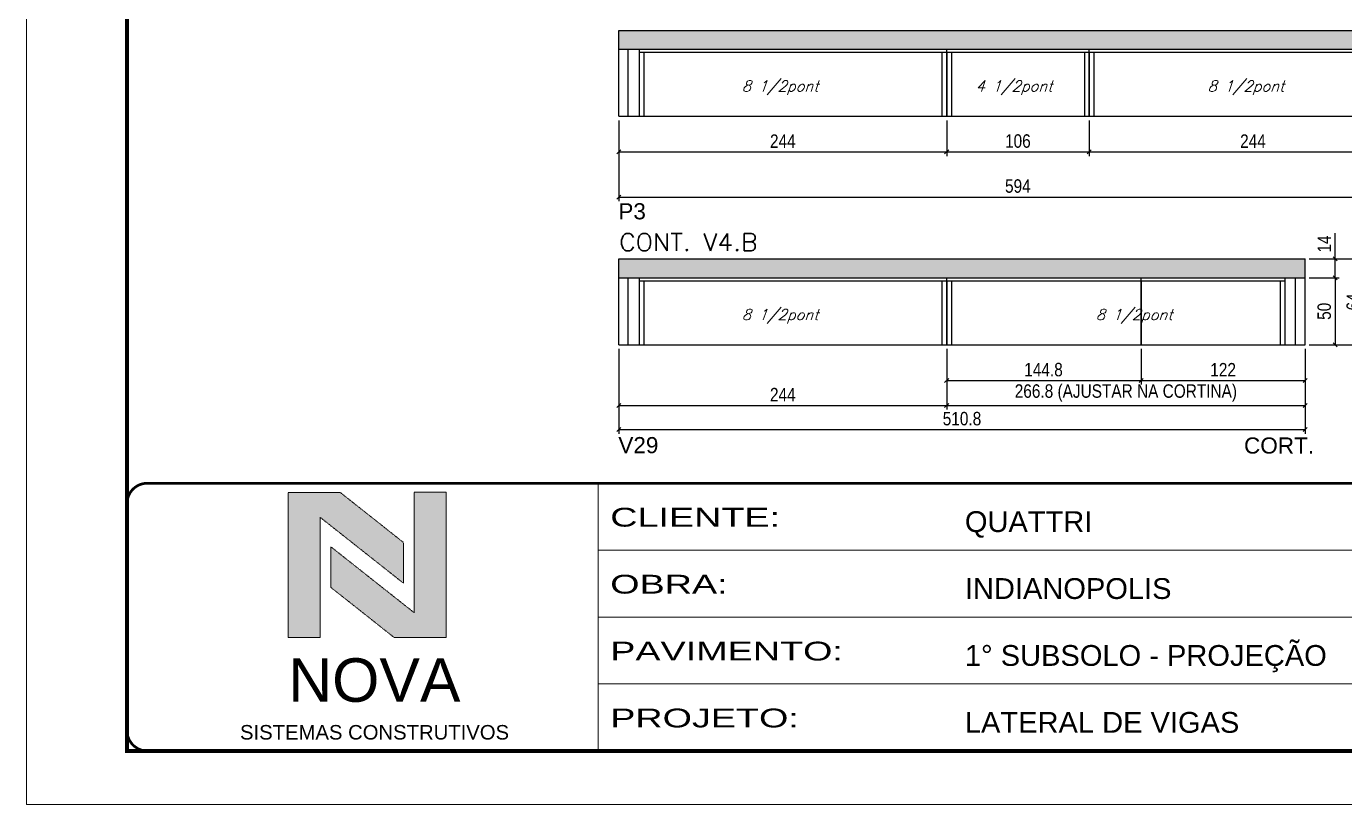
# Model space of a CAD drawing. Header units: millimetres. Extents: x 2921 to 9246, y 316 to 11751.
# Drawn here: x 4506 to 5488, y 8356 to 8935 of the extents above; entities that cross this region are included whole.
import ezdxf

# ---------------------------------------------------------------- set-up
doc = ezdxf.new("R2010")
doc.units = ezdxf.units.MM
doc.linetypes.add('CONTINUO', pattern=[0])
doc.linetypes.add('DASHED', pattern=[0.75, 0.5, -0.25])
for name, color, linetype in [('00 - FELIPE', 2, 'Continuous'), ('1', 3, 'Continuous'), ('5', 5, 'Continuous'), ('COTA', 241, 'Continuous'), ('Painéis', 200, 'Continuous'), ('SARR_2.2x7', 40, 'Continuous'), ('SARR_3.5x7', 81, 'Continuous'), ('texto', 7, 'Continuous')]:
    doc.layers.add(name, color=color, linetype=linetype)
for name, color, linetype, lineweight in [('CARIMBO-LEGENDA', 75, 'Continuous', 15), ('Folhas', 255, 'Continuous', 9), ('SARRAFO DE PRESSAO', 251, 'DASHED', 9), ('Texto Seção', 7, 'Continuous', 15)]:
    doc.layers.add(name, color=color, linetype=linetype, lineweight=lineweight)
doc.styles.add('arial', font='arial.ttf')
doc.styles.add('COTA TECNICA', font='techl___.ttf', dxfattribs={"height": 10})
doc.styles.add('COTA TECNICA-50', font='techl___.ttf', dxfattribs={"height": 10})
doc.styles.add('REGUA-120', font='ROMANS.shx', dxfattribs={"height": 15})
doc.styles.add('Romans', font='romans.shx')
doc.styles.get("Standard").update_dxf_attribs({"font": 'arial.ttf'})
doc.styles.add('Tecnologia', font='')
doc.styles.get('Tecnologia').set_extended_font_data('Forgotten Futurist')
doc.dimstyles.new('COTA PAINEL-50', dxfattribs={"dimtxt": 10, "dimasz": 3, "dimexe": 3, "dimexo": 3, "dimgap": 3, "dimtad": 1, "dimdec": 1, "dimzin": 12, "dimdsep": 46, "dimtxsty": 'COTA TECNICA-50', "dimblk1": 'OBLIQUE', "dimblk2": 'OBLIQUE', "dimsah": 1, "dimcen": 0.9, "dimclrd": 4, "dimclre": 4, "dimclrt": 240, "dimadec": 1, "dimazin": 3, "dimtfac": 1, "dimtdec": 1, "dimtmove": 0, "dimatfit": 3, "dimfxl": 1, "dimtolj": 1, "dimtzin": 12, "dimarcsym": 0})
doc.dimstyles.new('PAINEL', dxfattribs={"dimtxt": 10, "dimasz": 3, "dimexe": 3, "dimexo": 3, "dimgap": 3, "dimtad": 1, "dimdec": 1, "dimzin": 12, "dimdsep": 46, "dimtxsty": 'COTA TECNICA', "dimblk1": 'OBLIQUE', "dimblk2": 'OBLIQUE', "dimsah": 1, "dimcen": 0.9, "dimclrd": 4, "dimclre": 4, "dimclrt": 240, "dimadec": 1, "dimazin": 3, "dimtfac": 1, "dimtdec": 1, "dimtmove": 0, "dimatfit": 3, "dimfxl": 1, "dimtolj": 1, "dimtzin": 12, "dimarcsym": 0})

# ---------------------------------------------------------------- blocks, each defined once
blk = doc.blocks.new('A$C64660E27')
at = {"layer": 'COTA', "true_color": 0x1a1a1a}
h = blk.add_hatch(color=250, dxfattribs=at)
h.dxf.hatch_style = 1
h.paths.add_polyline_path([(185.4, -11.6), (142.4, -11.6), (142.4, -131.6), (168.8, -131.6), (168.8, -32.2), (237.7, -86.7), (237.7, -53)])
at = {"layer": 'COTA'}
h = blk.add_hatch(color=20, dxfattribs=at)
h.dxf.hatch_style = 1
h.paths.add_polyline_path([(273, -11.4), (246.6, -11.4), (246.6, -111.1), (177.7, -56.6), (177.7, -90.2), (230, -131.6), (273, -131.6)])
for p, q in [((142.4, -131.6), (142.4, -11.6)), ((142.4, -11.6), (185.4, -11.6)), ((185.4, -11.6), (237.7, -53)), ((273, -11.4), (246.6, -11.4)), ((246.6, -111.1), (246.6, -11.4)), ((273, -11.4), (273, -131.6)), ((168.8, -32.2), (237.7, -86.7)), ((168.8, -131.6), (168.8, -32.2)), ((237.7, -86.7), (237.7, -53)), ((246.6, -111.1), (177.7, -56.6)), ((177.7, -90.2), (177.7, -56.6)), ((230, -131.6), (177.7, -90.2)), ((142.4, -131.6), (168.8, -131.6)), ((273, -131.6), (230, -131.6))]:
    blk.add_line(p, q)
at = {"layer": 'CARIMBO-LEGENDA', "color": 7, "linetype": 'Continuous', "ltscale": 100, "style": 'arial'}
blk.add_text('NOVA', height=36, dxfattribs=at).set_placement((142.4, -184.8))
at = {"layer": 'CARIMBO-LEGENDA', "color": 7, "linetype": 'Continuous', "style": 'arial'}
blk.add_text('SISTEMAS CONSTRUTIVOS', height=12, dxfattribs=at).set_placement((102.5, -216))
blk = doc.blocks.new('9999999999')
at = {"color": 30, "linetype": 'CONTINUO'}
for p, q in [((98564.56, 34230.21), (98564.56, 34429.45)), ((98564.56, 34379.64), (99583.98, 34379.64)), ((98564.56, 34329.83), (99487.98, 34329.83)), ((98564.56, 34280.02), (99487.98, 34280.02))]:
    blk.add_line(p, q, dxfattribs=at)
at = {"color": 30, "linetype": 'CONTINUO', "const_width": 2}
blk.add_lwpolyline([(99583.98, 34230.21), (99583.98, 34414.45, 0.414214), (99568.98, 34429.45), (98228.98, 34429.45, 0.414214), (98213.98, 34414.45), (98213.98, 34245.21, 0.414214), (98228.98, 34230.21), (99583.98, 34230.21)], format="xyb", dxfattribs=at)
at = {"layer": 'Folhas'}
blk.add_lwpolyline([(98138.98, 34190.21), (99623.98, 34190.21), (99623.98, 35240.21), (98138.98, 35240.21)], close=True, dxfattribs=at)
at = {"layer": 'Folhas', "color": 30, "const_width": 3}
blk.add_lwpolyline([(98213.98, 34230.21), (99583.98, 34230.21), (99583.98, 35200.21), (98213.98, 35200.21)], close=True, dxfattribs=at)
at = {"xscale": 0.9, "yscale": 0.9, "zscale": 0.9}
blk.add_blockref('A$C64660E27', (98205.77, 34433.07), dxfattribs=at)
at = {"color": 7, "linetype": 'Continuous', "ltscale": 5, "style": 'arial'}
for s, height, p in [('QUATTRI', 15.483, (98837.68, 34393.13)), ('INDIANOPOLIS', 15.4829, (98837.68, 34343.32)), ('1° SUBSOLO - PROJEÇÃO', 15.4829, (98837.68, 34293.51)), ('LATERAL DE VIGAS', 15.4829, (98837.68, 34243.7))]:
    blk.add_text(s, height=height, dxfattribs=at).set_placement(p)
at = {"layer": 'Folhas', "color": 7, "style": 'Tecnologia', "width": 1.5}
for s, p in [('CLIENTE:', (98573.65, 34397.17)), ('OBRA:', (98573.65, 34347.31)), ('PAVIMENTO:', (98573.65, 34297.5)), ('PROJETO:', (98573.65, 34247.69))]:
    blk.add_text(s, height=14, dxfattribs=at).set_placement(p)
blk = doc.blocks.new('_Oblique')
at = {"layer": '1', "color": 0, "lineweight": -2}
blk.add_line((-0.5, -0.5), (0.5, 0.5), dxfattribs=at)
blk = doc.blocks.new('*D1195')
at = {"layer": 'COTA', "color": 4, "linetype": 'ByBlock', "lineweight": -2, "transparency": 16777216}
for p, q in [((4947.28, 8865.31), (4947.28, 8838.77)), ((5191.28, 8865.31), (5191.28, 8838.77)), ((4947.28, 8841.77), (5191.28, 8841.77))]:
    blk.add_line(p, q, dxfattribs=at)
at = {"layer": 'Defpoints', "color": 0, "linetype": 'ByBlock', "transparency": 16777216}
for p in [(4947.28, 8868.31), (5191.28, 8868.31), (5191.28, 8841.77)]:
    blk.add_point(p, dxfattribs=at)
at = {"layer": 'COTA', "color": 4, "linetype": 'ByBlock', "lineweight": -2, "transparency": 16777216, "xscale": 3, "yscale": 3, "zscale": 3, "rotation": 180}
blk.add_blockref('_Oblique', (4947.28, 8841.77), dxfattribs=at)
at = {"layer": 'COTA', "color": 4, "linetype": 'ByBlock', "lineweight": -2, "transparency": 16777216, "xscale": 3, "yscale": 3, "zscale": 3}
blk.add_blockref('_Oblique', (5191.28, 8841.77), dxfattribs=at)
at = {"layer": 'COTA', "color": 240, "linetype": 'ByBlock', "transparency": 16777216, "insert": (5069.28, 8849.84), "char_height": 10, "attachment_point": 5, "style": 'COTA TECNICA'}
blk.add_mtext('\\A1;244', dxfattribs=at)
blk = doc.blocks.new('*D1196')
at = {"layer": 'COTA', "color": 4, "linetype": 'ByBlock', "lineweight": -2, "transparency": 16777216}
for p, q in [((5297.28, 8865.31), (5297.28, 8838.77)), ((5541.28, 8865.31), (5541.28, 8838.77)), ((5297.28, 8841.77), (5541.28, 8841.77))]:
    blk.add_line(p, q, dxfattribs=at)
at = {"layer": 'Defpoints', "color": 0, "linetype": 'ByBlock', "transparency": 16777216}
for p in [(5297.28, 8868.31), (5541.28, 8868.31), (5541.28, 8841.77)]:
    blk.add_point(p, dxfattribs=at)
at = {"layer": 'COTA', "color": 4, "linetype": 'ByBlock', "lineweight": -2, "transparency": 16777216, "xscale": 3, "yscale": 3, "zscale": 3, "rotation": 180}
blk.add_blockref('_Oblique', (5297.28, 8841.77), dxfattribs=at)
at = {"layer": 'COTA', "color": 4, "linetype": 'ByBlock', "lineweight": -2, "transparency": 16777216, "xscale": 3, "yscale": 3, "zscale": 3}
blk.add_blockref('_Oblique', (5541.28, 8841.77), dxfattribs=at)
at = {"layer": 'COTA', "color": 240, "linetype": 'ByBlock', "transparency": 16777216, "insert": (5419.28, 8849.84), "char_height": 10, "width": 210.731, "attachment_point": 5, "style": 'COTA TECNICA'}
blk.add_mtext('\\A1;244', dxfattribs=at)
blk = doc.blocks.new('*D1201')
at = {"layer": 'COTA', "color": 4, "linetype": 'ByBlock', "lineweight": -2, "transparency": 16777216}
for p, q in [((4947.28, 8865.31), (4947.28, 8805.23)), ((5541.28, 8865.31), (5541.28, 8805.23)), ((4947.28, 8808.23), (5541.28, 8808.23))]:
    blk.add_line(p, q, dxfattribs=at)
at = {"layer": 'Defpoints', "color": 0, "linetype": 'ByBlock', "transparency": 16777216}
for p in [(4947.28, 8868.31), (5541.28, 8868.31), (5541.28, 8808.23)]:
    blk.add_point(p, dxfattribs=at)
at = {"layer": 'COTA', "color": 4, "linetype": 'ByBlock', "lineweight": -2, "transparency": 16777216, "xscale": 3, "yscale": 3, "zscale": 3, "rotation": 180}
blk.add_blockref('_Oblique', (4947.28, 8808.23), dxfattribs=at)
at = {"layer": 'COTA', "color": 4, "linetype": 'ByBlock', "lineweight": -2, "transparency": 16777216, "xscale": 3, "yscale": 3, "zscale": 3}
blk.add_blockref('_Oblique', (5541.28, 8808.23), dxfattribs=at)
at = {"layer": 'COTA', "color": 240, "linetype": 'ByBlock', "transparency": 16777216, "insert": (5244.28, 8816.37), "char_height": 10, "attachment_point": 5, "style": 'COTA TECNICA'}
blk.add_mtext('\\A1;594', dxfattribs=at)
blk = doc.blocks.new('*D1200')
at = {"layer": 'COTA', "color": 4, "linetype": 'ByBlock', "lineweight": -2, "transparency": 16777216}
for p, q in [((5191.28, 8865.31), (5191.28, 8838.77)), ((5297.28, 8865.31), (5297.28, 8838.77)), ((5191.28, 8841.77), (5297.28, 8841.77))]:
    blk.add_line(p, q, dxfattribs=at)
at = {"layer": 'Defpoints', "color": 0, "linetype": 'ByBlock', "transparency": 16777216}
for p in [(5191.28, 8868.31), (5297.28, 8868.31), (5297.28, 8841.77)]:
    blk.add_point(p, dxfattribs=at)
at = {"layer": 'COTA', "color": 4, "linetype": 'ByBlock', "lineweight": -2, "transparency": 16777216, "xscale": 3, "yscale": 3, "zscale": 3, "rotation": 180}
blk.add_blockref('_Oblique', (5191.28, 8841.77), dxfattribs=at)
at = {"layer": 'COTA', "color": 4, "linetype": 'ByBlock', "lineweight": -2, "transparency": 16777216, "xscale": 3, "yscale": 3, "zscale": 3}
blk.add_blockref('_Oblique', (5297.28, 8841.77), dxfattribs=at)
at = {"layer": 'COTA', "color": 240, "linetype": 'ByBlock', "transparency": 16777216, "insert": (5244.28, 8849.87), "char_height": 10, "attachment_point": 5, "style": 'COTA TECNICA'}
blk.add_mtext('\\A1;106', dxfattribs=at)
blk = doc.blocks.new('*D1205')
at = {"layer": 'COTA', "color": 4, "linetype": 'ByBlock', "lineweight": -2, "transparency": 16777216}
for p, q in [((4947.28, 8695.17), (4947.28, 8650.09)), ((5191.28, 8695.17), (5191.28, 8650.09)), ((4947.28, 8653.09), (5191.28, 8653.09))]:
    blk.add_line(p, q, dxfattribs=at)
at = {"layer": 'Defpoints', "color": 0, "linetype": 'ByBlock', "transparency": 16777216}
for p in [(4947.28, 8698.17), (5191.28, 8698.17), (5191.28, 8653.09)]:
    blk.add_point(p, dxfattribs=at)
at = {"layer": 'COTA', "color": 4, "linetype": 'ByBlock', "lineweight": -2, "transparency": 16777216, "xscale": 3, "yscale": 3, "zscale": 3, "rotation": 180}
blk.add_blockref('_Oblique', (4947.28, 8653.09), dxfattribs=at)
at = {"layer": 'COTA', "color": 4, "linetype": 'ByBlock', "lineweight": -2, "transparency": 16777216, "xscale": 3, "yscale": 3, "zscale": 3}
blk.add_blockref('_Oblique', (5191.28, 8653.09), dxfattribs=at)
at = {"layer": 'COTA', "color": 240, "linetype": 'ByBlock', "transparency": 16777216, "insert": (5069.28, 8661.16), "char_height": 10, "attachment_point": 5, "style": 'COTA TECNICA'}
blk.add_mtext('\\A1;244', dxfattribs=at)
blk = doc.blocks.new('*D1206')
at = {"layer": 'COTA', "color": 4, "linetype": 'ByBlock', "lineweight": -2, "transparency": 16777216}
for p, q in [((5336.08, 8695.17), (5336.08, 8668.63)), ((5458.08, 8695.17), (5458.08, 8668.63)), ((5336.08, 8671.63), (5458.08, 8671.63))]:
    blk.add_line(p, q, dxfattribs=at)
at = {"layer": 'Defpoints', "color": 0, "linetype": 'ByBlock', "transparency": 16777216}
for p in [(5336.08, 8698.17), (5458.08, 8698.17), (5458.08, 8671.63)]:
    blk.add_point(p, dxfattribs=at)
at = {"layer": 'COTA', "color": 4, "linetype": 'ByBlock', "lineweight": -2, "transparency": 16777216, "xscale": 3, "yscale": 3, "zscale": 3, "rotation": 180}
blk.add_blockref('_Oblique', (5336.08, 8671.63), dxfattribs=at)
at = {"layer": 'COTA', "color": 4, "linetype": 'ByBlock', "lineweight": -2, "transparency": 16777216, "xscale": 3, "yscale": 3, "zscale": 3}
blk.add_blockref('_Oblique', (5458.08, 8671.63), dxfattribs=at)
at = {"layer": 'COTA', "color": 240, "linetype": 'ByBlock', "transparency": 16777216, "insert": (5397.08, 8679.69), "char_height": 10, "width": 210.731, "attachment_point": 5, "style": 'COTA TECNICA'}
blk.add_mtext('\\A1;122', dxfattribs=at)
blk = doc.blocks.new('*D1208')
at = {"layer": 'COTA', "color": 4, "linetype": 'ByBlock', "lineweight": -2, "transparency": 16777216}
for p, q in [((4947.28, 8695.17), (4947.28, 8632.09)), ((5458.08, 8695.17), (5458.08, 8632.09)), ((4947.28, 8635.09), (5458.08, 8635.09))]:
    blk.add_line(p, q, dxfattribs=at)
at = {"layer": 'Defpoints', "color": 0, "linetype": 'ByBlock', "transparency": 16777216}
for p in [(4947.28, 8698.17), (5458.08, 8698.17), (5458.08, 8635.09)]:
    blk.add_point(p, dxfattribs=at)
at = {"layer": 'COTA', "color": 4, "linetype": 'ByBlock', "lineweight": -2, "transparency": 16777216, "xscale": 3, "yscale": 3, "zscale": 3, "rotation": 180}
blk.add_blockref('_Oblique', (4947.28, 8635.09), dxfattribs=at)
at = {"layer": 'COTA', "color": 4, "linetype": 'ByBlock', "lineweight": -2, "transparency": 16777216, "xscale": 3, "yscale": 3, "zscale": 3}
blk.add_blockref('_Oblique', (5458.08, 8635.09), dxfattribs=at)
at = {"layer": 'COTA', "color": 240, "linetype": 'ByBlock', "transparency": 16777216, "insert": (5202.68, 8643.22), "char_height": 10, "attachment_point": 5, "style": 'COTA TECNICA'}
blk.add_mtext('\\A1;510.8', dxfattribs=at)
blk = doc.blocks.new('*D1207')
at = {"layer": 'COTA', "color": 4, "linetype": 'ByBlock', "lineweight": -2, "transparency": 16777216}
for p, q in [((5191.28, 8695.17), (5191.28, 8668.63)), ((5336.08, 8695.17), (5336.08, 8668.63)), ((5191.28, 8671.63), (5336.08, 8671.63))]:
    blk.add_line(p, q, dxfattribs=at)
at = {"layer": 'Defpoints', "color": 0, "linetype": 'ByBlock', "transparency": 16777216}
for p in [(5191.28, 8698.17), (5336.08, 8698.17), (5336.08, 8671.63)]:
    blk.add_point(p, dxfattribs=at)
at = {"layer": 'COTA', "color": 4, "linetype": 'ByBlock', "lineweight": -2, "transparency": 16777216, "xscale": 3, "yscale": 3, "zscale": 3, "rotation": 180}
blk.add_blockref('_Oblique', (5191.28, 8671.63), dxfattribs=at)
at = {"layer": 'COTA', "color": 4, "linetype": 'ByBlock', "lineweight": -2, "transparency": 16777216, "xscale": 3, "yscale": 3, "zscale": 3}
blk.add_blockref('_Oblique', (5336.08, 8671.63), dxfattribs=at)
at = {"layer": 'COTA', "color": 240, "linetype": 'ByBlock', "transparency": 16777216, "insert": (5263.38, 8679.72), "char_height": 10, "attachment_point": 5, "style": 'COTA TECNICA'}
blk.add_mtext('\\A1;144.8', dxfattribs=at)
blk = doc.blocks.new('*D1209')
at = {"layer": '00 - FELIPE', "color": 4, "lineweight": -2, "transparency": 16777216}
for p, q in [((5191.28, 8695.17), (5191.28, 8650.09)), ((5458.08, 8695.17), (5458.08, 8650.09)), ((5191.28, 8653.09), (5458.08, 8653.09))]:
    blk.add_line(p, q, dxfattribs=at)
at = {"layer": 'Defpoints', "color": 0, "transparency": 16777216}
for p in [(5191.28, 8698.17), (5458.08, 8698.17), (5458.08, 8653.09)]:
    blk.add_point(p, dxfattribs=at)
at = {"layer": '00 - FELIPE', "color": 4, "lineweight": -2, "transparency": 16777216, "xscale": 3, "yscale": 3, "zscale": 3, "rotation": 180}
blk.add_blockref('_Oblique', (5191.28, 8653.09), dxfattribs=at)
at = {"layer": '00 - FELIPE', "color": 4, "lineweight": -2, "transparency": 16777216, "xscale": 3, "yscale": 3, "zscale": 3}
blk.add_blockref('_Oblique', (5458.08, 8653.09), dxfattribs=at)
at = {"layer": '00 - FELIPE', "color": 240, "transparency": 16777216, "insert": (5324.68, 8662.31), "char_height": 10, "attachment_point": 5, "style": 'COTA TECNICA'}
blk.add_mtext('\\A1;266.8 (AJUSTAR NA CORTINA)', dxfattribs=at)
blk = doc.blocks.new('*D1210')
at = {"layer": 'COTA', "color": 4, "lineweight": -2, "transparency": 16777216}
for p, q in [((5461.08, 8748.17), (5483.51, 8748.17)), ((5480.51, 8748.17), (5480.51, 8698.17)), ((5461.08, 8698.17), (5483.51, 8698.17))]:
    blk.add_line(p, q, dxfattribs=at)
at = {"layer": 'Defpoints', "color": 0, "transparency": 16777216}
for p in [(5458.08, 8748.17), (5458.08, 8698.17), (5480.51, 8698.17)]:
    blk.add_point(p, dxfattribs=at)
at = {"layer": 'COTA', "color": 4, "lineweight": -2, "transparency": 16777216, "xscale": 3, "yscale": 3, "zscale": 3}
for p, rotation in [((5480.51, 8748.17), 90), ((5480.51, 8698.17), 270)]:
    blk.add_blockref('_Oblique', p, dxfattribs=dict(at, rotation=rotation))
at = {"layer": 'COTA', "color": 240, "transparency": 16777216, "insert": (5472.4, 8723.17), "char_height": 10, "attachment_point": 5, "rotation": 90, "style": 'COTA TECNICA-50'}
blk.add_mtext('\\A1;50', dxfattribs=at)
blk = doc.blocks.new('*D1211')
at = {"layer": 'COTA', "color": 4, "lineweight": -2, "transparency": 16777216}
for p, q in [((5480.51, 8762.17), (5480.51, 8781.29)), ((5461.08, 8762.17), (5483.51, 8762.17)), ((5480.51, 8748.17), (5480.51, 8762.17)), ((5461.08, 8748.17), (5483.51, 8748.17))]:
    blk.add_line(p, q, dxfattribs=at)
at = {"layer": 'Defpoints', "color": 0, "transparency": 16777216}
for p in [(5458.08, 8762.17), (5480.51, 8762.17), (5458.08, 8748.17)]:
    blk.add_point(p, dxfattribs=at)
at = {"layer": 'COTA', "color": 4, "lineweight": -2, "transparency": 16777216, "xscale": 3, "yscale": 3, "zscale": 3}
for p, rotation in [((5480.51, 8762.17), 90), ((5480.51, 8748.17), 270)]:
    blk.add_blockref('_Oblique', p, dxfattribs=dict(at, rotation=rotation))
at = {"layer": 'COTA', "color": 240, "transparency": 16777216, "insert": (5472.43, 8773.23), "char_height": 10, "attachment_point": 5, "rotation": 90, "style": 'COTA TECNICA-50'}
blk.add_mtext('\\A1;14', dxfattribs=at)
blk = doc.blocks.new('*D1212')
at = {"layer": 'COTA', "color": 4, "lineweight": -2, "transparency": 16777216}
for p, q in [((5461.08, 8762.17), (5505.12, 8762.17)), ((5502.12, 8762.17), (5502.12, 8698.17)), ((5461.08, 8698.17), (5505.12, 8698.17))]:
    blk.add_line(p, q, dxfattribs=at)
at = {"layer": 'Defpoints', "color": 0, "transparency": 16777216}
for p in [(5458.08, 8762.17), (5458.08, 8698.17), (5502.12, 8698.17)]:
    blk.add_point(p, dxfattribs=at)
at = {"layer": 'COTA', "color": 4, "lineweight": -2, "transparency": 16777216, "xscale": 3, "yscale": 3, "zscale": 3}
for p, rotation in [((5502.12, 8762.17), 90), ((5502.12, 8698.17), 270)]:
    blk.add_blockref('_Oblique', p, dxfattribs=dict(at, rotation=rotation))
at = {"layer": 'COTA', "color": 240, "transparency": 16777216, "insert": (5494.02, 8730.17), "char_height": 10, "attachment_point": 5, "rotation": 90, "style": 'COTA TECNICA-50'}
blk.add_mtext('\\A1;64', dxfattribs=at)

msp = doc.modelspace()

# ---------------------------------------------------------------- hatches: boundary and pattern name
at = {"layer": 'COTA', "linetype": 'ByBlock'}
h = msp.add_hatch(dxfattribs=at)
h.set_pattern_fill('AR-CONC', color=256, scale=0.03)
h.set_pattern_definition([(50, (-126224.893, -24965.6487), (5.46554007, -0.47817257), [0.5715, -6.2865]), (355, (-126224.893, -24965.649), (-1.05730264, 5.73170536), [0.4572, -5.02921753]), (100.4514447, (-126224.4376, -24965.6886), (4.40823741, 5.25353256), [0.48570026, -5.34270734]), (46.1842, (-126224.893, -24964.125), (8.13237123, -1.26126984), [0.85725, -9.42975]), (96.6355576, (-126224.2154, -24964.23), (7.122124, 7.42278374), [0.7285507, -8.01406824]), (351.184151, (-126224.893, -24964.125), (7.122124, 7.42278374), [0.685799, -7.54379196]), (21, (-126224.131, -24964.5057), (4.54843174, -3.06795595), [0.5715, -6.2865]), (326, (-126224.131, -24964.506), (1.85406085, 5.52563898), [0.4572, -5.0292]), (71.451445, (-126223.752, -24964.7614), (6.40249258, 2.45768307), [0.48570026, -5.34269813]), (37.5, (-126224.8931, -24965.6487), (0.092658098, 2.536651166), [0, -4.96824, 0, -5.1054, 0, -5.04825]), (7.5, (-126224.893, -24965.6487), (2.004589875, 3.005417245), [0, -2.91084, 0, -4.85394, 0, -1.92405]), (327.5, (-126226.5924, -24965.6487), (4.067717855, -0.17186232), [0, -1.905, 0, -5.9436, 0, -7.8867]), (317.5, (-126227.3544, -24965.6487), (4.44387544, 0.76279473), [0, -2.4765, 0, -3.94716, 0, -5.6007])])
h.paths.add_polyline_path([(5541.28, 8918.31), (5541.28, 8932.31), (4947.28, 8932.31), (4947.28, 8918.31)])
h = msp.add_hatch(dxfattribs=at)
h.set_pattern_fill('AR-CONC', color=256, scale=0.03)
h.set_pattern_definition([(50, (-126224.893, -25135.7857), (5.46554007, -0.47817257), [0.5715, -6.2865]), (355, (-126224.893, -25135.7857), (-1.05730264, 5.73170536), [0.4572, -5.02921753]), (100.4514447, (-126224.4376, -25135.8256), (4.40823741, 5.25353256), [0.48570026, -5.34270734]), (46.1842, (-126224.893, -25134.262), (8.13237123, -1.26126984), [0.85725, -9.42975]), (96.6355576, (-126224.2154, -25134.367), (7.122124, 7.42278374), [0.7285507, -8.01406824]), (351.184151, (-126224.893, -25134.262), (7.122124, 7.42278374), [0.685799, -7.54379196]), (21, (-126224.131, -25134.6427), (4.54843174, -3.06795595), [0.5715, -6.2865]), (326, (-126224.131, -25134.6427), (1.85406085, 5.52563898), [0.4572, -5.0292]), (71.451445, (-126223.752, -25134.8984), (6.40249258, 2.45768307), [0.48570026, -5.34269813]), (37.5, (-126224.8931, -25135.7857), (0.092658098, 2.536651166), [0, -4.96824, 0, -5.1054, 0, -5.04825]), (7.5, (-126224.893, -25135.7857), (2.004589875, 3.005417245), [0, -2.91084, 0, -4.85394, 0, -1.92405]), (327.5, (-126226.5924, -25135.7857), (4.067717855, -0.17186232), [0, -1.905, 0, -5.9436, 0, -7.8867]), (317.5, (-126227.3544, -25135.7857), (4.44387544, 0.76279473), [0, -2.4765, 0, -3.94716, 0, -5.6007])])
h.paths.add_polyline_path([(5458.08, 8748.17), (5458.08, 8762.17), (4947.28, 8762.17), (4947.28, 8748.17)])

# ---------------------------------------------------------------- linework, layer by layer
for p, q in [((4947.28, 8932.31), (5541.28, 8932.31)), ((4947.28, 8918.31), (4947.28, 8932.31)), ((4947.28, 8762.17), (5458.08, 8762.17)), ((4947.28, 8748.17), (4947.28, 8762.17)), ((5458.08, 8748.17), (5458.08, 8762.17))]:
    msp.add_line(p, q, dxfattribs=at)
at = {"layer": 'Painéis', "linetype": 'ByBlock'}
for p, q in [((4947.28, 8918.31), (5541.28, 8918.31)), ((4947.28, 8868.31), (4947.28, 8918.31)), ((5191.28, 8868.31), (5191.28, 8918.31)), ((5297.28, 8868.31), (5297.28, 8918.31)), ((4947.28, 8868.31), (5541.28, 8868.31)), ((4947.28, 8748.17), (5458.08, 8748.17)), ((4947.28, 8698.17), (4947.28, 8748.17)), ((5191.28, 8698.17), (5191.28, 8748.17)), ((5336.08, 8698.17), (5336.08, 8748.17)), ((5458.08, 8698.17), (5458.08, 8748.17)), ((4947.28, 8698.17), (5458.08, 8698.17))]:
    msp.add_line(p, q, dxfattribs=at)
at = {"layer": 'SARR_2.2x7', "linetype": 'Continuous'}
for p, q in [((4954.28, 8868.31), (4954.28, 8918.31)), ((4962.28, 8916.11), (5191.28, 8916.11)), ((5191.28, 8916.11), (5297.28, 8916.11)), ((5297.28, 8916.11), (5526.28, 8916.11)), ((4954.28, 8698.17), (4954.28, 8748.17)), ((4962.28, 8745.97), (5191.28, 8745.97)), ((5191.28, 8745.97), (5443.08, 8745.97)), ((5451.08, 8698.17), (5451.08, 8748.17))]:
    msp.add_line(p, q, dxfattribs=at)
at = {"layer": 'SARR_3.5x7'}
for p, q in [((4962.28, 8918.31), (4962.28, 8868.31)), ((4965.78, 8916.11), (4965.78, 8868.31)), ((5187.78, 8916.11), (5187.78, 8868.31)), ((5191.28, 8916.11), (5191.28, 8868.31)), ((5194.78, 8916.11), (5194.78, 8868.31)), ((5293.78, 8916.11), (5293.78, 8868.31)), ((5297.28, 8916.11), (5297.28, 8868.31)), ((5300.78, 8916.11), (5300.78, 8868.31)), ((4962.28, 8868.31), (4965.78, 8868.31)), ((5187.78, 8868.31), (5191.28, 8868.31)), ((5191.28, 8868.31), (5194.78, 8868.31)), ((4962.28, 8748.17), (4962.28, 8698.17)), ((4965.78, 8745.97), (4965.78, 8698.17)), ((5187.78, 8745.97), (5187.78, 8698.17)), ((5191.28, 8745.97), (5191.28, 8698.17)), ((5194.78, 8745.97), (5194.78, 8698.17)), ((5336.08, 8745.97), (5336.08, 8698.17)), ((5439.58, 8745.97), (5439.58, 8698.17)), ((5443.08, 8748.17), (5443.08, 8698.17)), ((4962.28, 8698.17), (4965.78, 8698.17)), ((5187.78, 8698.17), (5191.28, 8698.17)), ((5191.28, 8698.17), (5194.78, 8698.17)), ((5439.58, 8698.17), (5443.08, 8698.17))]:
    msp.add_line(p, q, dxfattribs=at)

# ---------------------------------------------------------------- block references
at = {"layer": 'SARRAFO DE PRESSAO', "color": 6, "linetype": 'ByBlock'}
msp.add_blockref('9999999999', (-93632.85, -25834.26), dxfattribs=at)

# ---------------------------------------------------------------- texts
at = {"layer": '5', "linetype": 'Continuous'}
for s, rotation, p in [('P3', 359.99996, (4946.85, 8791.63)), ('V29', 359.99996, (4946.85, 8617.57)), ('CORT.', 0.00004, (5412.65, 8617.28))]:
    msp.add_text(s, height=12, rotation=rotation, dxfattribs=at).set_placement(p)
at = {"layer": 'texto', "color": 2, "char_height": 8, "attachment_point": 5, "style": 'Romans'}
for s, insert in [('{\\Q19;\\C256;8 1/2pont}', (5067.29, 8889.53)), ('{\\Q19;\\C256;4 1/2pont}', (5241.47, 8889.53)), ('{\\Q19;\\C256;8 1/2pont}', (5414.06, 8889.53)), ('{\\Q19;\\C256;8 1/2pont}', (5067.29, 8719.39)), ('{\\Q19;\\C256;8 1/2pont}', (5330.86, 8719.39))]:
    msp.add_mtext(s, dxfattribs=dict(at, insert=insert))
at = {"layer": 'Texto Seção', "style": 'REGUA-120', "width": 1.05}
msp.add_text('CONT. V4.B', height=13, dxfattribs=at).set_placement((4947.5, 8768.11))

# ---------------------------------------------------------------- dimensions: what is measured, and where the dimension line sits
at = {"layer": '00 - FELIPE'}
dim = msp.add_linear_dim(base=(5458.08, 8653.09), p1=(5191.28, 8698.17), p2=(5458.08, 8698.17), text='<> (AJUSTAR NA CORTINA)', dimstyle='PAINEL', dxfattribs=at)
dim.commit()
dim.dimension.update_dxf_attribs({"geometry": '*D1209', "text_midpoint": (5324.68, 8662.31)})
at = {"layer": 'COTA', "linetype": 'ByBlock'}
for base, p1, p2, picture, middle in [((5191.28, 8841.77), (4947.28, 8868.31), (5191.28, 8868.31), '*D1195', (5069.28, 8849.84)), ((5541.28, 8808.23), (4947.28, 8868.31), (5541.28, 8868.31), '*D1201', (5244.28, 8816.37)), ((5297.28, 8841.77), (5191.28, 8868.31), (5297.28, 8868.31), '*D1200', (5244.28, 8849.87)), ((5191.28, 8653.09), (4947.28, 8698.17), (5191.28, 8698.17), '*D1205', (5069.28, 8661.16)), ((5458.08, 8635.09), (4947.28, 8698.17), (5458.08, 8698.17), '*D1208', (5202.68, 8643.22))]:
    dim = msp.add_linear_dim(base=base, p1=p1, p2=p2, dimstyle='PAINEL', dxfattribs=at)
    dim.commit()
    dim.dimension.update_dxf_attribs({"geometry": picture, "text_midpoint": middle})
for base, p1, p2, picture, middle in [((5541.28, 8841.77), (5297.28, 8868.31), (5541.28, 8868.31), '*D1196', (5419.28, 8849.84)), ((5458.08, 8671.63), (5336.08, 8698.17), (5458.08, 8698.17), '*D1206', (5397.08, 8679.69))]:
    dim = msp.add_linear_dim(base=base, p1=p1, p2=p2, dimstyle='PAINEL', override={"dimtmove": 1}, dxfattribs=at)
    dim.commit()
    dim.dimension.update_dxf_attribs({"geometry": picture, "text_midpoint": middle})
at = {"layer": 'COTA'}
for base, p1, p2, picture, middle in [((5480.51, 8762.17), (5458.08, 8748.17), (5458.08, 8762.17), '*D1211', (5472.43, 8773.23)), ((5502.12, 8698.17), (5458.08, 8762.17), (5458.08, 8698.17), '*D1212', (5494.02, 8730.17)), ((5480.51, 8698.17), (5458.08, 8748.17), (5458.08, 8698.17), '*D1210', (5472.4, 8723.17))]:
    dim = msp.add_linear_dim(base=base, p1=p1, p2=p2, angle=90, dimstyle='COTA PAINEL-50', dxfattribs=at)
    dim.commit()
    dim.dimension.update_dxf_attribs({"geometry": picture, "text_midpoint": middle})
at = {"layer": 'COTA', "linetype": 'ByBlock'}
dim = msp.add_linear_dim(base=(5336.08, 8671.63), p1=(5191.28, 8698.17), p2=(5336.08, 8698.17), dimstyle='PAINEL', dxfattribs=at)
dim.commit()
dim.dimension.update_dxf_attribs({"geometry": '*D1207', "text_midpoint": (5263.38, 8671.63), "dimtype": 160})

doc.saveas('drawing.dxf')
